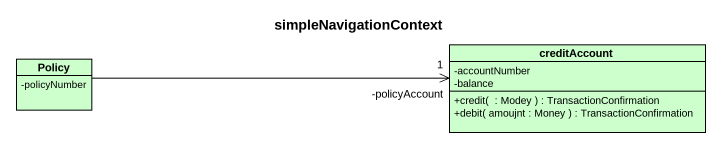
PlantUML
@startuml
title simpleNavigationContext
hide circle
hide empty members
skinparam classAttributeIconSize 0
class creditAccount #CCFFCC {
  -accountNumber
  -balance
  +credit(  : Modey ) : TransactionConfirmation
  +debit( amoujnt : Money ) : TransactionConfirmation
}
class Policy #CCFFCC {
  -policyNumber
}
Policy -right-> "-policyAccount\n1" creditAccount
@enduml
